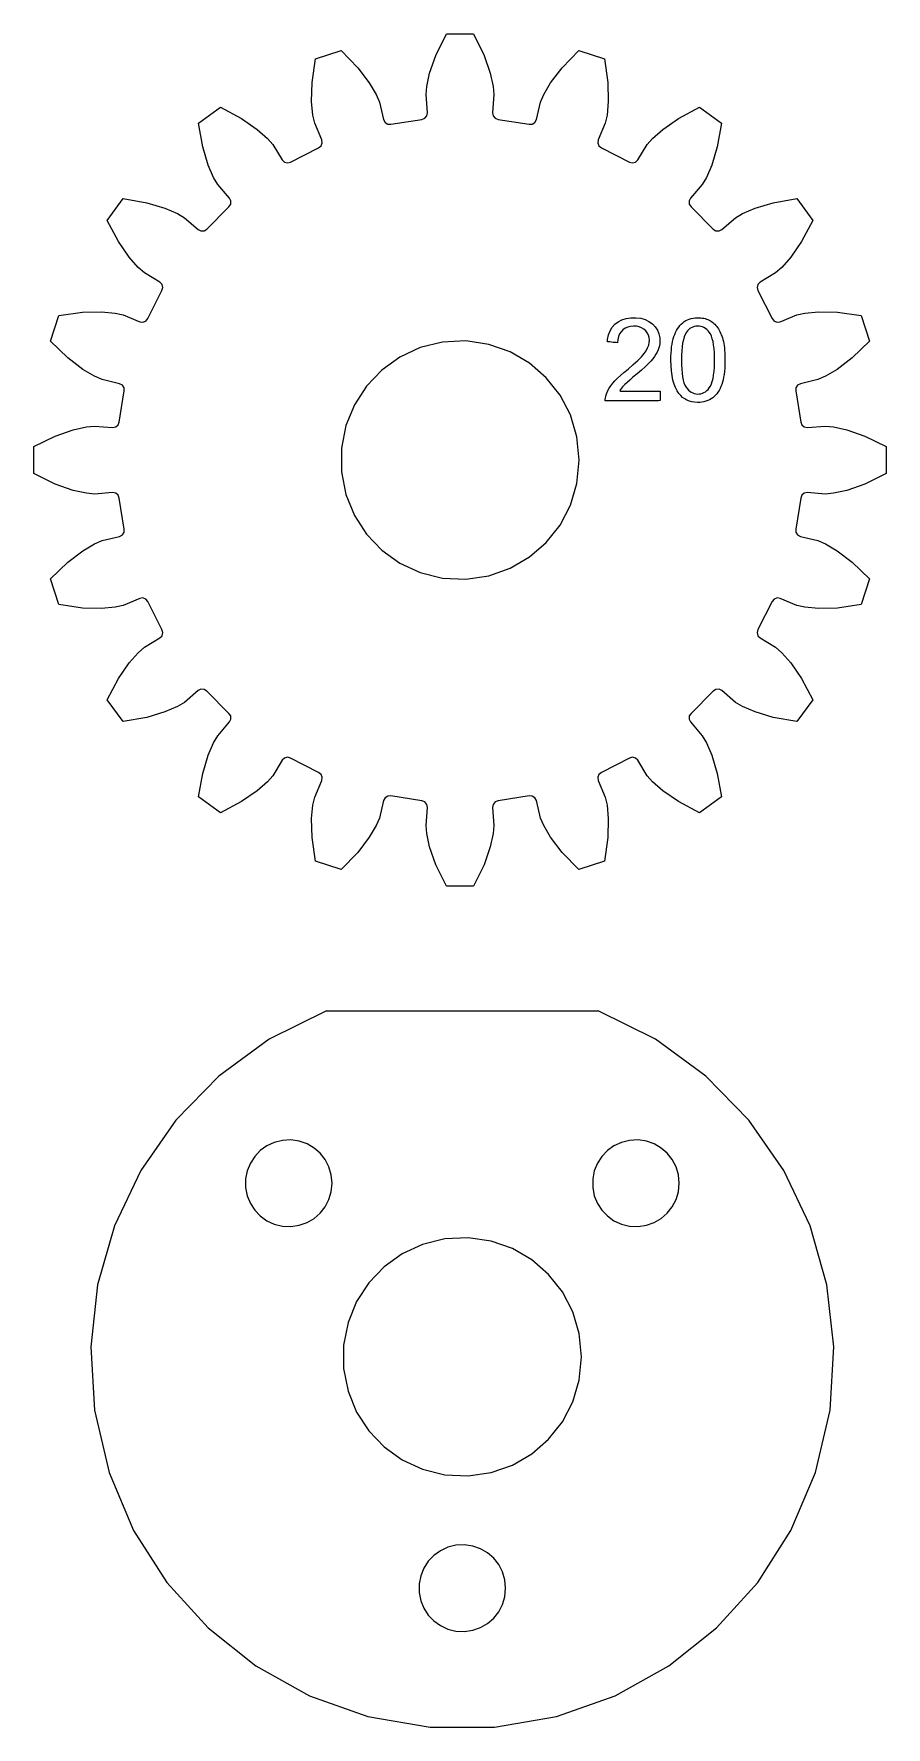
# Model space of a CAD drawing. Header units: metres. Extents: x -88 to 795, y -1311 to -705.
# Drawn here: x 369.4 to 396.9, y -932.2 to -877.5 of the extents above; entities that cross this region are included whole.
import ezdxf

# ---------------------------------------------------------------- set-up
doc = ezdxf.new("R2010")
doc.units = ezdxf.units.M

msp = doc.modelspace()

# ---------------------------------------------------------------- linework, layer by layer
at = {"layer": 'COMPONENT17'}
for p, q in [((387.955, -887.265), (388.007, -887.132)), ((388.007, -887.132), (388.077, -887.017)), ((388.077, -887.017), (388.166, -886.92)), ((388.166, -886.92), (388.271, -886.841)), ((388.271, -886.841), (388.392, -886.78)), ((388.315, -887.238), (388.28, -887.322)), ((388.363, -887.164), (388.315, -887.238)), ((388.425, -887.101), (388.363, -887.164)), ((388.392, -886.78), (388.528, -886.74)), ((388.496, -887.052), (388.425, -887.101)), ((388.577, -887.016), (388.496, -887.052)), ((388.528, -886.74), (388.679, -886.718)), ((388.667, -886.994), (388.577, -887.016)), ((388.766, -886.986), (388.667, -886.994)), ((388.679, -886.718), (388.843, -886.715)), ((388.862, -886.991), (388.766, -886.986)), ((388.843, -886.715), (388.999, -886.733)), ((388.949, -887.01), (388.862, -886.991)), ((389.028, -887.041), (388.949, -887.01)), ((388.999, -886.733), (389.14, -886.772)), ((389.099, -887.085), (389.028, -887.041)), ((389.161, -887.142), (389.099, -887.085)), ((389.14, -886.772), (389.265, -886.831)), ((389.211, -887.206), (389.161, -887.142)), ((389.247, -887.276), (389.211, -887.206)), ((389.265, -886.831), (389.374, -886.911)), ((389.374, -886.911), (389.466, -887.008)), ((389.466, -887.008), (389.536, -887.115)), ((389.536, -887.115), (389.585, -887.232)), ((389.585, -887.232), (389.611, -887.359)), ((390.069, -887.323), (390.094, -887.253)), ((390.094, -887.253), (390.123, -887.187)), ((390.123, -887.187), (390.154, -887.126)), ((390.154, -887.126), (390.188, -887.068)), ((390.188, -887.068), (390.225, -887.014)), ((390.225, -887.014), (390.265, -886.965)), ((390.265, -886.965), (390.308, -886.919)), ((390.308, -886.919), (390.353, -886.877)), ((390.353, -886.877), (390.402, -886.84)), ((390.402, -886.84), (390.454, -886.808)), ((390.437, -887.253), (390.404, -887.334)), ((390.476, -887.185), (390.437, -887.253)), ((390.454, -886.808), (390.508, -886.78)), ((390.511, -887.139), (390.476, -887.185)), ((390.508, -886.78), (390.566, -886.757)), ((390.548, -887.099), (390.511, -887.139)), ((390.588, -887.066), (390.548, -887.099)), ((390.566, -886.757), (390.627, -886.739)), ((390.63, -887.038), (390.588, -887.066)), ((390.627, -886.739), (390.691, -886.726)), ((390.676, -887.017), (390.63, -887.038)), ((390.724, -887.001), (390.676, -887.017)), ((390.691, -886.726), (390.758, -886.718)), ((390.775, -886.99), (390.724, -887.001)), ((390.758, -886.718), (390.828, -886.714)), ((390.828, -886.986), (390.775, -886.99)), ((390.828, -886.714), (390.885, -886.715)), ((390.884, -886.988), (390.828, -886.986)), ((390.938, -886.996), (390.884, -886.988)), ((390.885, -886.715), (390.937, -886.718)), ((390.937, -886.718), (390.986, -886.724)), ((390.989, -887.011), (390.938, -886.996)), ((390.986, -886.724), (391.034, -886.733)), ((391.039, -887.032), (390.989, -887.011)), ((391.034, -886.733), (391.081, -886.744)), ((391.085, -887.06), (391.039, -887.032)), ((391.081, -886.744), (391.126, -886.758)), ((391.13, -887.095), (391.085, -887.06)), ((391.126, -886.758), (391.169, -886.774)), ((391.172, -887.136), (391.13, -887.095)), ((391.169, -886.774), (391.21, -886.794)), ((391.212, -887.184), (391.172, -887.136)), ((391.21, -886.794), (391.25, -886.815)), ((391.249, -887.239), (391.212, -887.184)), ((391.282, -887.308), (391.249, -887.239)), ((391.25, -886.815), (391.288, -886.84)), ((391.288, -886.84), (391.325, -886.866)), ((391.325, -886.866), (391.36, -886.895)), ((391.36, -886.895), (391.393, -886.926)), ((391.393, -886.926), (391.424, -886.96)), ((391.424, -886.96), (391.454, -886.996)), ((391.454, -886.996), (391.481, -887.034)), ((391.481, -887.034), (391.507, -887.075)), ((391.507, -887.075), (391.532, -887.117)), ((391.532, -887.117), (391.555, -887.162)), ((391.555, -887.162), (391.577, -887.21)), ((391.577, -887.21), (391.598, -887.259)), ((387.922, -887.414), (387.955, -887.265)), ((387.927, -887.489), (387.922, -887.414)), ((388.004, -887.497), (387.927, -887.489)), ((388.113, -887.509), (388.004, -887.497)), ((388.21, -887.518), (388.113, -887.509)), ((388.251, -887.523), (388.21, -887.518)), ((388.259, -887.417), (388.251, -887.523)), ((388.28, -887.322), (388.259, -887.417)), ((389.107, -887.871), (389.171, -887.779)), ((389.171, -887.779), (389.22, -887.689)), ((389.22, -887.689), (389.255, -887.602)), ((389.27, -887.352), (389.247, -887.276)), ((389.255, -887.602), (389.274, -887.517)), ((389.279, -887.434), (389.27, -887.352)), ((389.274, -887.517), (389.279, -887.434)), ((389.559, -887.754), (389.528, -887.823)), ((389.583, -887.686), (389.559, -887.754)), ((389.601, -887.616), (389.583, -887.686)), ((389.612, -887.547), (389.601, -887.616)), ((389.611, -887.359), (389.617, -887.476)), ((389.617, -887.476), (389.612, -887.547)), ((389.979, -887.858), (389.987, -887.755)), ((389.987, -887.755), (389.997, -887.657)), ((389.997, -887.657), (390.011, -887.565)), ((390.011, -887.565), (390.027, -887.479)), ((390.027, -887.479), (390.046, -887.398)), ((390.046, -887.398), (390.069, -887.323)), ((390.321, -887.782), (390.313, -887.925)), ((390.334, -887.651), (390.321, -887.782)), ((390.352, -887.533), (390.334, -887.651)), ((390.375, -887.427), (390.352, -887.533)), ((390.404, -887.334), (390.375, -887.427)), ((391.31, -887.39), (391.282, -887.308)), ((391.334, -887.485), (391.31, -887.39)), ((391.352, -887.594), (391.334, -887.485)), ((391.366, -887.717), (391.352, -887.594)), ((391.376, -887.852), (391.366, -887.717)), ((391.598, -887.259), (391.617, -887.31)), ((391.617, -887.31), (391.635, -887.364)), ((391.635, -887.364), (391.651, -887.42)), ((391.651, -887.42), (391.666, -887.478)), ((391.666, -887.478), (391.679, -887.541)), ((391.679, -887.541), (391.69, -887.609)), ((391.69, -887.609), (391.699, -887.683)), ((391.699, -887.683), (391.707, -887.761)), ((391.707, -887.761), (391.713, -887.844)), ((388.588, -888.37), (388.758, -888.223)), ((388.758, -888.223), (388.902, -888.091)), ((388.902, -888.091), (389.018, -887.974)), ((389.018, -887.974), (389.107, -887.871)), ((389.14, -888.294), (389.021, -888.403)), ((389.24, -888.198), (389.14, -888.294)), ((389.321, -888.114), (389.24, -888.198)), ((389.385, -888.038), (389.321, -888.114)), ((389.441, -887.965), (389.385, -888.038)), ((389.489, -887.893), (389.441, -887.965)), ((389.528, -887.823), (389.489, -887.893)), ((389.973, -888.081), (389.975, -887.967)), ((389.977, -888.262), (389.973, -888.081)), ((389.975, -887.967), (389.979, -887.858)), ((389.989, -888.429), (389.977, -888.262)), ((390.313, -887.925), (390.311, -888.081)), ((390.311, -888.081), (390.313, -888.237)), ((390.313, -888.237), (390.32, -888.379)), ((391.366, -888.444), (391.376, -888.309)), ((391.38, -888.002), (391.376, -887.852)), ((391.376, -888.309), (391.38, -888.161)), ((391.38, -888.161), (391.38, -888.002)), ((391.71, -888.347), (391.701, -888.447)), ((391.716, -888.241), (391.71, -888.347)), ((391.713, -887.844), (391.716, -887.932)), ((391.716, -887.932), (391.718, -888.025)), ((391.718, -888.129), (391.716, -888.241)), ((391.718, -888.025), (391.718, -888.129)), ((388.034, -888.909), (388.094, -888.831)), ((388.094, -888.831), (388.164, -888.752)), ((388.164, -888.752), (388.246, -888.668)), ((388.246, -888.668), (388.342, -888.579)), ((388.342, -888.579), (388.45, -888.484)), ((388.489, -888.866), (388.443, -888.911)), ((388.45, -888.484), (388.588, -888.37)), ((388.555, -888.805), (388.489, -888.866)), ((388.641, -888.729), (388.555, -888.805)), ((388.748, -888.637), (388.641, -888.729)), ((388.882, -888.524), (388.748, -888.637)), ((389.021, -888.403), (388.882, -888.524)), ((390.01, -888.583), (389.989, -888.429)), ((390.038, -888.725), (390.01, -888.583)), ((390.074, -888.854), (390.038, -888.725)), ((390.119, -888.97), (390.074, -888.854)), ((390.32, -888.379), (390.332, -888.508)), ((390.332, -888.508), (390.348, -888.624)), ((390.348, -888.624), (390.369, -888.726)), ((390.369, -888.726), (390.395, -888.814)), ((390.395, -888.814), (390.425, -888.89)), ((390.425, -888.89), (390.461, -888.952)), ((391.249, -888.922), (391.282, -888.853)), ((391.282, -888.853), (391.31, -888.771)), ((391.31, -888.771), (391.334, -888.675)), ((391.334, -888.675), (391.352, -888.566)), ((391.352, -888.566), (391.366, -888.444)), ((391.614, -888.866), (391.587, -888.934)), ((391.637, -888.793), (391.614, -888.866)), ((391.658, -888.715), (391.637, -888.793)), ((391.675, -888.631), (391.658, -888.715)), ((391.69, -888.542), (391.675, -888.631)), ((391.701, -888.447), (391.69, -888.542)), ((387.852, -889.354), (387.856, -889.304)), ((387.854, -889.402), (387.852, -889.354)), ((388.108, -889.402), (387.854, -889.402)), ((387.856, -889.304), (387.866, -889.253)), ((387.866, -889.253), (387.879, -889.204)), ((387.879, -889.204), (387.901, -889.144)), ((387.901, -889.144), (387.938, -889.065)), ((387.938, -889.065), (387.982, -888.987)), ((387.982, -888.987), (388.034, -888.909)), ((388.63, -889.402), (388.108, -889.402)), ((388.346, -889.029), (388.319, -889.068)), ((388.319, -889.068), (388.36, -889.086)), ((388.376, -888.989), (388.346, -889.029)), ((388.36, -889.086), (388.66, -889.086)), ((388.408, -888.95), (388.376, -888.989)), ((388.443, -888.911), (388.408, -888.95)), ((389.193, -889.402), (388.63, -889.402)), ((388.66, -889.086), (389.082, -889.086)), ((389.082, -889.086), (389.458, -889.086)), ((389.571, -889.402), (389.193, -889.402)), ((389.458, -889.086), (389.621, -889.086)), ((389.621, -889.389), (389.571, -889.402)), ((389.621, -889.086), (389.621, -889.125)), ((389.621, -889.125), (389.621, -889.215)), ((389.621, -889.215), (389.621, -889.317)), ((389.621, -889.317), (389.621, -889.389)), ((390.172, -889.073), (390.119, -888.97)), ((390.232, -889.163), (390.172, -889.073)), ((390.29, -889.229), (390.232, -889.163)), ((390.352, -889.286), (390.29, -889.229)), ((390.419, -889.334), (390.352, -889.286)), ((390.491, -889.373), (390.419, -889.334)), ((390.461, -888.952), (390.499, -889.003)), ((390.568, -889.405), (390.491, -889.373)), ((390.499, -889.003), (390.54, -889.048)), ((390.54, -889.048), (390.583, -889.086)), ((390.65, -889.427), (390.568, -889.405)), ((390.583, -889.086), (390.629, -889.117)), ((390.629, -889.117), (390.676, -889.142)), ((390.738, -889.441), (390.65, -889.427)), ((390.676, -889.142), (390.726, -889.16)), ((390.726, -889.16), (390.778, -889.172)), ((390.83, -889.447), (390.738, -889.441)), ((390.778, -889.172), (390.832, -889.177)), ((390.832, -889.177), (390.887, -889.175)), ((390.887, -889.175), (390.94, -889.167)), ((390.974, -889.439), (390.905, -889.446)), ((390.94, -889.167), (390.991, -889.152)), ((391.04, -889.428), (390.974, -889.439)), ((390.991, -889.152), (391.04, -889.13)), ((391.04, -889.13), (391.086, -889.102)), ((391.102, -889.412), (391.04, -889.428)), ((391.086, -889.102), (391.13, -889.067)), ((391.161, -889.391), (391.102, -889.412)), ((391.13, -889.067), (391.172, -889.026)), ((391.217, -889.365), (391.161, -889.391)), ((391.172, -889.026), (391.212, -888.978)), ((391.212, -888.978), (391.249, -888.922)), ((391.271, -889.334), (391.217, -889.365)), ((391.321, -889.299), (391.271, -889.334)), ((391.368, -889.259), (391.321, -889.299)), ((391.412, -889.215), (391.368, -889.259)), ((391.453, -889.167), (391.412, -889.215)), ((391.491, -889.114), (391.453, -889.167)), ((391.526, -889.058), (391.491, -889.114)), ((391.558, -888.998), (391.526, -889.058)), ((391.587, -888.934), (391.558, -888.998)), ((390.905, -889.446), (390.83, -889.447))]:
    msp.add_line(p, q, dxfattribs=at)
at = {"layer": 'gear Y motor'}
for p, q in [((382.385, -878.243), (382.727, -877.549)), ((382.727, -877.549), (383.597, -877.549)), ((383.597, -877.549), (383.938, -878.243)), ((378.386, -879.123), (378.497, -878.358)), ((378.497, -878.358), (379.324, -878.089)), ((379.324, -878.089), (379.863, -878.643)), ((382.183, -878.822), (382.385, -878.243)), ((383.938, -878.243), (384.141, -878.822)), ((386.462, -878.643), (387.001, -878.089)), ((387.001, -878.089), (387.827, -878.358)), ((387.827, -878.358), (387.938, -879.123)), ((379.863, -878.643), (380.234, -879.13)), ((382.089, -879.251), (382.183, -878.822)), ((384.141, -878.822), (384.236, -879.251)), ((386.09, -879.13), (386.462, -878.643)), ((378.372, -879.736), (378.386, -879.123)), ((380.234, -879.13), (380.456, -879.509)), ((380.456, -879.509), (380.561, -879.751)), ((382.065, -879.512), (382.089, -879.251)), ((382.111, -880.095), (382.065, -879.512)), ((384.26, -879.512), (384.213, -880.095)), ((384.236, -879.251), (384.26, -879.512)), ((385.764, -879.751), (385.869, -879.509)), ((385.869, -879.509), (386.09, -879.13)), ((387.938, -879.123), (387.952, -879.736)), ((374.723, -880.433), (375.426, -879.921)), ((375.426, -879.921), (376.109, -880.283)), ((378.415, -880.172), (378.372, -879.736)), ((380.561, -879.751), (380.696, -880.319)), ((382.094, -880.196), (382.111, -880.095)), ((384.213, -880.095), (384.23, -880.196)), ((385.628, -880.319), (385.764, -879.751)), ((387.952, -879.736), (387.91, -880.172)), ((390.215, -880.283), (390.898, -879.921)), ((390.898, -879.921), (391.602, -880.433)), ((374.854, -881.194), (374.723, -880.433)), ((376.109, -880.283), (376.615, -880.632)), ((376.615, -880.632), (376.942, -880.923)), ((378.472, -880.429), (378.415, -880.172)), ((378.697, -880.968), (378.472, -880.429)), ((380.696, -880.319), (380.744, -880.41)), ((380.744, -880.41), (380.829, -880.464)), ((380.829, -880.464), (380.931, -880.468)), ((380.931, -880.468), (381.934, -880.309)), ((381.934, -880.309), (382.029, -880.274)), ((382.029, -880.274), (382.094, -880.196)), ((384.23, -880.196), (384.295, -880.274)), ((384.295, -880.274), (384.391, -880.309)), ((384.391, -880.309), (385.394, -880.468)), ((385.394, -880.468), (385.496, -880.464)), ((385.496, -880.464), (385.581, -880.41)), ((385.581, -880.41), (385.628, -880.319)), ((387.852, -880.429), (387.628, -880.968)), ((387.91, -880.172), (387.852, -880.429)), ((389.382, -880.923), (389.71, -880.632)), ((389.71, -880.632), (390.215, -880.283)), ((391.602, -880.433), (391.471, -881.194)), ((375.03, -881.783), (374.854, -881.194)), ((376.942, -880.923), (377.116, -881.12)), ((377.116, -881.12), (377.42, -881.618)), ((377.69, -881.688), (378.594, -881.227)), ((378.594, -881.227), (378.675, -881.164)), ((378.675, -881.164), (378.711, -881.069)), ((378.711, -881.069), (378.697, -880.968)), ((387.628, -880.968), (387.612, -881.069)), ((387.612, -881.069), (387.65, -881.164)), ((387.65, -881.164), (387.73, -881.227)), ((387.73, -881.227), (388.634, -881.688)), ((388.904, -881.618), (389.207, -881.12)), ((389.207, -881.12), (389.382, -880.923)), ((391.471, -881.194), (391.294, -881.783)), ((375.206, -882.185), (375.03, -881.783)), ((377.42, -881.618), (377.493, -881.69)), ((377.493, -881.69), (377.592, -881.715)), ((377.592, -881.715), (377.69, -881.688)), ((388.634, -881.688), (388.732, -881.715)), ((388.732, -881.715), (388.831, -881.69)), ((388.831, -881.69), (388.904, -881.618)), ((391.294, -881.783), (391.118, -882.185)), ((375.339, -882.411), (375.206, -882.185)), ((391.118, -882.185), (390.985, -882.411)), ((371.775, -883.574), (372.286, -882.869)), ((372.286, -882.869), (373.047, -883.002)), ((375.72, -882.854), (375.339, -882.411)), ((375.766, -882.945), (375.72, -882.854)), ((390.604, -882.854), (390.559, -882.945)), ((390.985, -882.411), (390.604, -882.854)), ((393.277, -883.002), (394.038, -882.869)), ((394.038, -882.869), (394.55, -883.574)), ((373.047, -883.002), (373.635, -883.177)), ((373.635, -883.177), (374.037, -883.353)), ((374.037, -883.353), (374.264, -883.487)), ((374.984, -883.85), (375.702, -883.132)), ((375.702, -883.132), (375.759, -883.047)), ((375.759, -883.047), (375.766, -882.945)), ((390.559, -882.945), (390.566, -883.047)), ((390.566, -883.047), (390.623, -883.132)), ((390.623, -883.132), (391.339, -883.85)), ((392.061, -883.487), (392.288, -883.353)), ((392.288, -883.353), (392.689, -883.177)), ((392.689, -883.177), (393.277, -883.002)), ((372.135, -884.257), (371.775, -883.574)), ((374.264, -883.487), (374.707, -883.868)), ((374.707, -883.868), (374.798, -883.912)), ((374.798, -883.912), (374.9, -883.906)), ((374.9, -883.906), (374.984, -883.85)), ((391.339, -883.85), (391.424, -883.906)), ((391.424, -883.906), (391.526, -883.912)), ((391.526, -883.912), (391.617, -883.868)), ((391.617, -883.868), (392.061, -883.487)), ((394.55, -883.574), (394.189, -884.257)), ((372.484, -884.762), (372.135, -884.257)), ((394.189, -884.257), (393.84, -884.762)), ((372.775, -885.09), (372.484, -884.762)), ((393.84, -884.762), (393.549, -885.09)), ((372.973, -885.264), (372.775, -885.09)), ((373.472, -885.568), (372.973, -885.264)), ((373.543, -885.641), (373.472, -885.568)), ((392.853, -885.568), (392.782, -885.641)), ((393.351, -885.264), (392.853, -885.568)), ((393.549, -885.09), (393.351, -885.264)), ((373.08, -886.742), (373.54, -885.837)), ((373.54, -885.837), (373.568, -885.739)), ((373.568, -885.739), (373.543, -885.641)), ((392.782, -885.641), (392.757, -885.739)), ((392.757, -885.739), (392.784, -885.837)), ((392.784, -885.837), (393.245, -886.742)), ((369.942, -887.471), (370.21, -886.644)), ((370.21, -886.644), (370.975, -886.534)), ((370.975, -886.534), (371.589, -886.52)), ((371.589, -886.52), (372.025, -886.563)), ((372.025, -886.563), (372.283, -886.619)), ((372.283, -886.619), (372.822, -886.844)), ((393.503, -886.844), (394.042, -886.619)), ((394.042, -886.619), (394.3, -886.563)), ((394.3, -886.563), (394.736, -886.52)), ((394.736, -886.52), (395.349, -886.534)), ((395.349, -886.534), (396.114, -886.644)), ((396.114, -886.644), (396.383, -887.471)), ((372.822, -886.844), (372.922, -886.859)), ((372.922, -886.859), (373.016, -886.821)), ((373.016, -886.821), (373.08, -886.742)), ((393.245, -886.742), (393.308, -886.821)), ((393.308, -886.821), (393.402, -886.859)), ((393.402, -886.859), (393.503, -886.844)), ((370.495, -888.009), (369.942, -887.471)), ((381.876, -887.68), (381.219, -887.985)), ((382.594, -887.501), (381.876, -887.68)), ((383.355, -887.464), (382.594, -887.501)), ((384.097, -887.574), (383.355, -887.464)), ((384.786, -887.817), (384.097, -887.574)), ((396.383, -887.471), (395.828, -888.009)), ((370.984, -888.381), (370.495, -888.009)), ((381.219, -887.985), (380.637, -888.404)), ((385.407, -888.181), (384.786, -887.817)), ((385.947, -888.651), (385.407, -888.181)), ((395.828, -888.009), (395.341, -888.381)), ((371.362, -888.603), (370.984, -888.381)), ((371.603, -888.709), (371.362, -888.603)), ((372.172, -888.844), (371.603, -888.709)), ((372.262, -888.89), (372.172, -888.844)), ((372.316, -888.976), (372.262, -888.89)), ((380.637, -888.404), (380.142, -888.922)), ((386.392, -889.213), (385.947, -888.651)), ((394.063, -888.89), (394.008, -888.976)), ((394.152, -888.844), (394.063, -888.89)), ((394.721, -888.709), (394.152, -888.844)), ((394.963, -888.603), (394.721, -888.709)), ((395.341, -888.381), (394.963, -888.603)), ((372.161, -890.081), (372.32, -889.078)), ((372.32, -889.078), (372.316, -888.976)), ((380.142, -888.922), (379.751, -889.524)), ((386.727, -889.853), (386.392, -889.213)), ((394.008, -888.976), (394.005, -889.078)), ((394.005, -889.078), (394.163, -890.081)), ((379.751, -889.524), (379.476, -890.198)), ((386.939, -890.557), (386.727, -889.853)), ((369.403, -890.875), (370.096, -890.533)), ((370.096, -890.533), (370.675, -890.33)), ((370.675, -890.33), (371.103, -890.236)), ((371.103, -890.236), (371.365, -890.211)), ((371.365, -890.211), (371.947, -890.259)), ((371.947, -890.259), (372.048, -890.241)), ((372.048, -890.241), (372.126, -890.176)), ((372.126, -890.176), (372.161, -890.081)), ((379.476, -890.198), (379.331, -890.928)), ((394.163, -890.081), (394.199, -890.176)), ((394.199, -890.176), (394.277, -890.241)), ((394.277, -890.241), (394.377, -890.259)), ((394.377, -890.259), (394.96, -890.211)), ((394.96, -890.211), (395.221, -890.236)), ((395.221, -890.236), (395.65, -890.33)), ((395.65, -890.33), (396.229, -890.533)), ((396.229, -890.533), (396.922, -890.875)), ((369.403, -891.744), (369.403, -890.875)), ((379.331, -890.928), (379.331, -891.692)), ((387.012, -891.31), (386.939, -890.557)), ((396.922, -890.875), (396.922, -891.744)), ((386.939, -892.063), (387.012, -891.31)), ((370.096, -892.086), (369.403, -891.744)), ((370.675, -892.289), (370.096, -892.086)), ((379.331, -891.692), (379.476, -892.422)), ((386.727, -892.766), (386.939, -892.063)), ((396.229, -892.086), (395.65, -892.289)), ((396.922, -891.744), (396.229, -892.086)), ((371.103, -892.382), (370.675, -892.289)), ((371.365, -892.408), (371.103, -892.382)), ((371.947, -892.361), (371.365, -892.408)), ((372.048, -892.378), (371.947, -892.361)), ((372.126, -892.443), (372.048, -892.378)), ((372.161, -892.539), (372.126, -892.443)), ((372.32, -893.54), (372.161, -892.539)), ((379.476, -892.422), (379.751, -893.095)), ((394.163, -892.539), (394.005, -893.54)), ((394.199, -892.443), (394.163, -892.539)), ((394.277, -892.378), (394.199, -892.443)), ((394.377, -892.361), (394.277, -892.378)), ((394.96, -892.408), (394.377, -892.361)), ((395.221, -892.382), (394.96, -892.408)), ((395.65, -892.289), (395.221, -892.382)), ((379.751, -893.095), (380.142, -893.698)), ((386.392, -893.406), (386.727, -892.766)), ((371.603, -893.91), (372.172, -893.775)), ((372.172, -893.775), (372.262, -893.728)), ((372.262, -893.728), (372.316, -893.642)), ((372.316, -893.642), (372.32, -893.54)), ((380.142, -893.698), (380.637, -894.215)), ((385.947, -893.968), (386.392, -893.406)), ((394.005, -893.54), (394.008, -893.642)), ((394.008, -893.642), (394.063, -893.728)), ((394.063, -893.728), (394.152, -893.775)), ((394.152, -893.775), (394.721, -893.91)), ((370.495, -894.609), (370.984, -894.238)), ((370.984, -894.238), (371.362, -894.015)), ((371.362, -894.015), (371.603, -893.91)), ((380.637, -894.215), (381.219, -894.634)), ((385.407, -894.438), (385.947, -893.968)), ((394.721, -893.91), (394.963, -894.015)), ((394.963, -894.015), (395.341, -894.238)), ((395.341, -894.238), (395.828, -894.609)), ((369.942, -895.148), (370.495, -894.609)), ((381.219, -894.634), (381.876, -894.939)), ((384.097, -895.045), (384.786, -894.802)), ((384.786, -894.802), (385.407, -894.438)), ((395.828, -894.609), (396.383, -895.148)), ((370.21, -895.975), (369.942, -895.148)), ((381.876, -894.939), (382.594, -895.118)), ((382.594, -895.118), (383.355, -895.155)), ((383.355, -895.155), (384.097, -895.045)), ((396.383, -895.148), (396.114, -895.975)), ((370.975, -896.086), (370.21, -895.975)), ((372.283, -896), (372.025, -896.056)), ((372.822, -895.774), (372.283, -896)), ((372.922, -895.76), (372.822, -895.774)), ((373.016, -895.798), (372.922, -895.76)), ((373.08, -895.877), (373.016, -895.798)), ((373.54, -896.782), (373.08, -895.877)), ((393.245, -895.877), (392.784, -896.782)), ((393.308, -895.798), (393.245, -895.877)), ((393.402, -895.76), (393.308, -895.798)), ((393.503, -895.774), (393.402, -895.76)), ((394.042, -896), (393.503, -895.774)), ((394.3, -896.056), (394.042, -896)), ((396.114, -895.975), (395.349, -896.086)), ((371.589, -896.1), (370.975, -896.086)), ((372.025, -896.056), (371.589, -896.1)), ((394.736, -896.1), (394.3, -896.056)), ((395.349, -896.086), (394.736, -896.1)), ((372.973, -897.355), (373.472, -897.051)), ((373.472, -897.051), (373.543, -896.979)), ((373.568, -896.88), (373.54, -896.782)), ((373.543, -896.979), (373.568, -896.88)), ((392.784, -896.782), (392.757, -896.88)), ((392.757, -896.88), (392.782, -896.979)), ((392.782, -896.979), (392.853, -897.051)), ((392.853, -897.051), (393.351, -897.355)), ((372.484, -897.858), (372.775, -897.53)), ((372.775, -897.53), (372.973, -897.355)), ((393.351, -897.355), (393.549, -897.53)), ((393.549, -897.53), (393.84, -897.858)), ((372.135, -898.362), (372.484, -897.858)), ((393.84, -897.858), (394.189, -898.362)), ((371.775, -899.046), (372.135, -898.362)), ((374.798, -898.706), (374.707, -898.752)), ((374.9, -898.714), (374.798, -898.706)), ((374.984, -898.769), (374.9, -898.714)), ((391.424, -898.714), (391.339, -898.769)), ((391.526, -898.706), (391.424, -898.714)), ((391.617, -898.752), (391.526, -898.706)), ((394.189, -898.362), (394.55, -899.046)), ((372.286, -899.749), (371.775, -899.046)), ((374.037, -899.266), (373.635, -899.442)), ((374.264, -899.132), (374.037, -899.266)), ((374.707, -898.752), (374.264, -899.132)), ((375.702, -899.487), (374.984, -898.769)), ((391.339, -898.769), (390.623, -899.487)), ((392.061, -899.132), (391.617, -898.752)), ((392.288, -899.266), (392.061, -899.132)), ((392.689, -899.442), (392.288, -899.266)), ((394.55, -899.046), (394.038, -899.749)), ((373.047, -899.617), (372.286, -899.749)), ((373.635, -899.442), (373.047, -899.617)), ((375.339, -900.208), (375.72, -899.765)), ((375.759, -899.572), (375.702, -899.487)), ((375.72, -899.765), (375.766, -899.674)), ((375.766, -899.674), (375.759, -899.572)), ((390.566, -899.572), (390.559, -899.674)), ((390.559, -899.674), (390.604, -899.765)), ((390.623, -899.487), (390.566, -899.572)), ((390.604, -899.765), (390.985, -900.208)), ((393.277, -899.617), (392.689, -899.442)), ((394.038, -899.749), (393.277, -899.617)), ((375.206, -900.434), (375.339, -900.208)), ((390.985, -900.208), (391.118, -900.434)), ((374.854, -901.424), (375.03, -900.836)), ((375.03, -900.836), (375.206, -900.434)), ((377.592, -900.904), (377.493, -900.929)), ((377.69, -900.931), (377.592, -900.904)), ((388.732, -900.904), (388.634, -900.931)), ((388.831, -900.929), (388.732, -900.904)), ((391.118, -900.434), (391.294, -900.836)), ((391.294, -900.836), (391.471, -901.424)), ((374.723, -902.186), (374.854, -901.424)), ((377.42, -901), (377.116, -901.499)), ((377.493, -900.929), (377.42, -901)), ((378.594, -901.392), (377.69, -900.931)), ((378.675, -901.456), (378.594, -901.392)), ((378.711, -901.55), (378.675, -901.456)), ((387.65, -901.456), (387.612, -901.55)), ((387.73, -901.392), (387.65, -901.456)), ((388.634, -900.931), (387.73, -901.392)), ((388.904, -901), (388.831, -900.929)), ((389.207, -901.499), (388.904, -901)), ((391.471, -901.424), (391.602, -902.186)), ((376.615, -901.987), (376.109, -902.337)), ((376.942, -901.696), (376.615, -901.987)), ((377.116, -901.499), (376.942, -901.696)), ((378.472, -902.189), (378.697, -901.651)), ((378.697, -901.651), (378.711, -901.55)), ((387.612, -901.55), (387.628, -901.651)), ((387.628, -901.651), (387.852, -902.189)), ((389.382, -901.696), (389.207, -901.499)), ((389.71, -901.987), (389.382, -901.696)), ((390.215, -902.337), (389.71, -901.987)), ((375.426, -902.697), (374.723, -902.186)), ((376.109, -902.337), (375.426, -902.697)), ((378.372, -902.882), (378.415, -902.446)), ((378.415, -902.446), (378.472, -902.189)), ((380.696, -902.3), (380.561, -902.868)), ((380.744, -902.21), (380.696, -902.3)), ((380.829, -902.155), (380.744, -902.21)), ((380.931, -902.151), (380.829, -902.155)), ((381.934, -902.311), (380.931, -902.151)), ((382.029, -902.345), (381.934, -902.311)), ((382.094, -902.424), (382.029, -902.345)), ((382.065, -903.106), (382.111, -902.524)), ((382.111, -902.524), (382.094, -902.424)), ((384.23, -902.424), (384.213, -902.524)), ((384.213, -902.524), (384.26, -903.106)), ((384.295, -902.345), (384.23, -902.424)), ((384.391, -902.311), (384.295, -902.345)), ((385.394, -902.151), (384.391, -902.311)), ((385.496, -902.155), (385.394, -902.151)), ((385.581, -902.21), (385.496, -902.155)), ((385.628, -902.3), (385.581, -902.21)), ((385.764, -902.868), (385.628, -902.3)), ((387.852, -902.189), (387.91, -902.446)), ((387.91, -902.446), (387.952, -902.882)), ((390.898, -902.697), (390.215, -902.337)), ((391.602, -902.186), (390.898, -902.697)), ((378.386, -903.497), (378.372, -902.882)), ((380.561, -902.868), (380.456, -903.109)), ((382.089, -903.369), (382.065, -903.106)), ((384.26, -903.106), (384.236, -903.369)), ((385.869, -903.109), (385.764, -902.868)), ((387.952, -902.882), (387.938, -903.497)), ((378.497, -904.261), (378.386, -903.497)), ((380.234, -903.488), (379.863, -903.976)), ((380.456, -903.109), (380.234, -903.488)), ((382.183, -903.796), (382.089, -903.369)), ((384.236, -903.369), (384.141, -903.796)), ((386.09, -903.488), (385.869, -903.109)), ((386.462, -903.976), (386.09, -903.488)), ((387.938, -903.497), (387.827, -904.261)), ((379.863, -903.976), (379.324, -904.53)), ((382.385, -904.377), (382.183, -903.796)), ((384.141, -903.796), (383.938, -904.377)), ((387.001, -904.53), (386.462, -903.976)), ((379.324, -904.53), (378.497, -904.261)), ((382.727, -905.07), (382.385, -904.377)), ((383.938, -904.377), (383.597, -905.07)), ((387.827, -904.261), (387.001, -904.53)), ((383.597, -905.07), (382.727, -905.07)), ((378.849, -909.093), (377, -910.009)), ((378.849, -909.093), (384.737, -909.093)), ((384.737, -909.093), (387.626, -909.093)), ((389.474, -910.009), (387.626, -909.093)), ((377, -910.009), (375.371, -911.197)), ((391.103, -911.197), (389.474, -910.009)), ((375.371, -911.197), (373.982, -912.622)), ((392.492, -912.622), (391.103, -911.197)), ((373.982, -912.622), (372.854, -914.245)), ((393.62, -914.245), (392.492, -912.622)), ((376.927, -913.449), (376.715, -913.601)), ((377.166, -913.338), (376.927, -913.449)), ((377.427, -913.273), (377.166, -913.338)), ((377.703, -913.259), (377.427, -913.273)), ((377.973, -913.299), (377.703, -913.259)), ((378.224, -913.388), (377.973, -913.299)), ((378.45, -913.52), (378.224, -913.388)), ((388.134, -913.449), (387.923, -913.601)), ((388.373, -913.338), (388.134, -913.449)), ((388.634, -913.273), (388.373, -913.338)), ((388.911, -913.259), (388.634, -913.273)), ((389.181, -913.299), (388.911, -913.259)), ((389.431, -913.388), (389.181, -913.299)), ((389.657, -913.52), (389.431, -913.388)), ((376.393, -914.008), (376.293, -914.253)), ((376.535, -913.789), (376.393, -914.008)), ((376.715, -913.601), (376.535, -913.789)), ((378.646, -913.691), (378.45, -913.52)), ((378.808, -913.895), (378.646, -913.691)), ((378.93, -914.128), (378.808, -913.895)), ((387.6, -914.008), (387.5, -914.253)), ((387.743, -913.789), (387.6, -914.008)), ((387.923, -913.601), (387.743, -913.789)), ((389.854, -913.691), (389.657, -913.52)), ((390.016, -913.895), (389.854, -913.691)), ((390.138, -914.128), (390.016, -913.895)), ((372.854, -914.245), (372.008, -916.03)), ((376.293, -914.253), (376.24, -914.519)), ((376.24, -914.519), (376.24, -914.797)), ((379.007, -914.384), (378.93, -914.128)), ((379.033, -914.658), (379.007, -914.384)), ((387.5, -914.253), (387.448, -914.519)), ((387.448, -914.519), (387.448, -914.797)), ((390.215, -914.384), (390.138, -914.128)), ((390.241, -914.658), (390.215, -914.384)), ((394.467, -916.03), (393.62, -914.245)), ((376.24, -914.797), (376.293, -915.062)), ((376.293, -915.062), (376.393, -915.307)), ((378.93, -915.187), (379.007, -914.932)), ((379.007, -914.932), (379.033, -914.658)), ((387.448, -914.797), (387.5, -915.062)), ((387.5, -915.062), (387.6, -915.307)), ((390.138, -915.187), (390.215, -914.932)), ((390.215, -914.932), (390.241, -914.658)), ((376.393, -915.307), (376.535, -915.526)), ((376.535, -915.526), (376.715, -915.714)), ((378.45, -915.795), (378.646, -915.624)), ((378.646, -915.624), (378.808, -915.42)), ((378.808, -915.42), (378.93, -915.187)), ((387.6, -915.307), (387.743, -915.526)), ((387.743, -915.526), (387.923, -915.714)), ((389.657, -915.795), (389.854, -915.624)), ((389.854, -915.624), (390.016, -915.42)), ((390.016, -915.42), (390.138, -915.187)), ((372.008, -916.03), (371.463, -917.938)), ((376.715, -915.714), (376.927, -915.866)), ((376.927, -915.866), (377.166, -915.978)), ((377.166, -915.978), (377.427, -916.042)), ((377.427, -916.042), (377.703, -916.056)), ((377.703, -916.056), (377.973, -916.016)), ((377.973, -916.016), (378.224, -915.928)), ((378.224, -915.928), (378.45, -915.795)), ((387.923, -915.714), (388.134, -915.866)), ((388.134, -915.866), (388.373, -915.978)), ((388.373, -915.978), (388.634, -916.042)), ((388.634, -916.042), (388.911, -916.056)), ((388.911, -916.056), (389.181, -916.016)), ((389.181, -916.016), (389.431, -915.928)), ((389.431, -915.928), (389.657, -915.795)), ((395.012, -917.938), (394.467, -916.03)), ((381.951, -916.632), (381.294, -916.937)), ((382.668, -916.453), (381.951, -916.632)), ((383.43, -916.416), (382.668, -916.453)), ((384.172, -916.526), (383.43, -916.416)), ((384.86, -916.769), (384.172, -916.526)), ((385.482, -917.133), (384.86, -916.769)), ((381.294, -916.937), (380.711, -917.356)), ((386.022, -917.603), (385.482, -917.133)), ((380.711, -917.356), (380.217, -917.874)), ((386.467, -918.165), (386.022, -917.603)), ((371.463, -917.938), (371.24, -919.934)), ((380.217, -917.874), (379.825, -918.476)), ((386.802, -918.805), (386.467, -918.165)), ((395.234, -919.934), (395.012, -917.938)), ((379.825, -918.476), (379.55, -919.15)), ((387.014, -919.508), (386.802, -918.805)), ((379.55, -919.15), (379.406, -919.88)), ((387.087, -920.262), (387.014, -919.508)), ((371.24, -919.934), (371.361, -921.98)), ((379.406, -919.88), (379.406, -920.643)), ((395.114, -921.98), (395.234, -919.934)), ((387.014, -921.015), (387.087, -920.262)), ((379.406, -920.643), (379.55, -921.373)), ((386.802, -921.718), (387.014, -921.015)), ((379.55, -921.373), (379.825, -922.047)), ((371.361, -921.98), (371.833, -923.999)), ((379.825, -922.047), (380.217, -922.649)), ((386.467, -922.358), (386.802, -921.718)), ((394.641, -923.999), (395.114, -921.98)), ((380.217, -922.649), (380.711, -923.167)), ((386.022, -922.92), (386.467, -922.358)), ((380.711, -923.167), (381.294, -923.586)), ((385.482, -923.39), (386.022, -922.92)), ((381.294, -923.586), (381.951, -923.891)), ((384.172, -923.997), (384.86, -923.754)), ((384.86, -923.754), (385.482, -923.39)), ((371.833, -923.999), (372.624, -925.865)), ((381.951, -923.891), (382.668, -924.07)), ((382.668, -924.07), (383.43, -924.107)), ((383.43, -924.107), (384.172, -923.997)), ((393.85, -925.865), (394.641, -923.999)), ((372.624, -925.865), (373.699, -927.545)), ((392.775, -927.545), (393.85, -925.865)), ((382.531, -926.522), (382.319, -926.674)), ((382.77, -926.411), (382.531, -926.522)), ((383.03, -926.346), (382.77, -926.411)), ((383.307, -926.333), (383.03, -926.346)), ((383.577, -926.372), (383.307, -926.333)), ((383.828, -926.461), (383.577, -926.372)), ((384.054, -926.593), (383.828, -926.461)), ((384.25, -926.764), (384.054, -926.593)), ((381.997, -927.082), (381.897, -927.327)), ((382.139, -926.863), (381.997, -927.082)), ((382.319, -926.674), (382.139, -926.863)), ((384.412, -926.969), (384.25, -926.764)), ((384.533, -927.201), (384.412, -926.969)), ((373.699, -927.545), (375.026, -929.013)), ((381.897, -927.327), (381.844, -927.592)), ((381.844, -927.592), (381.844, -927.87)), ((384.61, -927.457), (384.533, -927.201)), ((384.637, -927.731), (384.61, -927.457)), ((391.448, -929.013), (392.775, -927.545)), ((381.844, -927.87), (381.897, -928.135)), ((381.897, -928.135), (381.997, -928.38)), ((384.533, -928.261), (384.61, -928.005)), ((384.61, -928.005), (384.637, -927.731)), ((381.997, -928.38), (382.139, -928.599)), ((382.139, -928.599), (382.319, -928.788)), ((382.319, -928.788), (382.531, -928.94)), ((384.054, -928.868), (384.25, -928.698)), ((384.25, -928.698), (384.412, -928.493)), ((384.412, -928.493), (384.533, -928.261)), ((375.026, -929.013), (376.572, -930.241)), ((382.531, -928.94), (382.77, -929.051)), ((382.77, -929.051), (383.03, -929.116)), ((383.03, -929.116), (383.307, -929.129)), ((383.307, -929.129), (383.577, -929.089)), ((383.577, -929.089), (383.828, -929.001)), ((383.828, -929.001), (384.054, -928.868)), ((389.902, -930.241), (391.448, -929.013)), ((376.572, -930.241), (378.305, -931.202)), ((388.169, -931.202), (389.902, -930.241)), ((378.305, -931.202), (380.191, -931.87)), ((386.283, -931.87), (388.169, -931.202)), ((380.191, -931.87), (382.199, -932.217)), ((384.276, -932.217), (386.283, -931.87)), ((382.199, -932.217), (384.276, -932.217))]:
    msp.add_line(p, q, dxfattribs=at)

doc.saveas('drawing.dxf')
